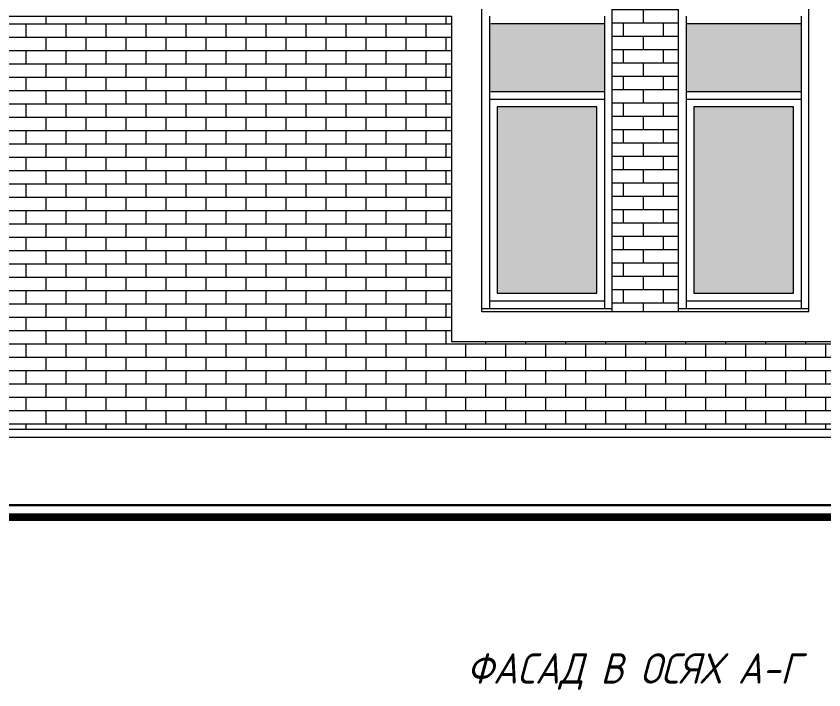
# Model space of a CAD drawing. Header units: millimetres. Extents: x 54 to 1314, y 20 to 614.
# Drawn here: x 327.8 to 381.2, y 137.6 to 182.1 of the extents above; entities that cross this region are included whole.
import ezdxf

# ---------------------------------------------------------------- set-up
doc = ezdxf.new("R2010")
doc.units = ezdxf.units.MM
for name, color, linetype, lineweight in [('A_ОКНА', 4, 'Continuous', 13), ('A_ФАСАД', 30, 'Continuous', 15), ('А_КИРПИЧ ОБЛИЦ.', 250, 'Continuous', 30), ('А_ОБЛИЦОВКА КАМЕНЬ', 211, 'Continuous', 20), ('А_ОКНА', 4, 'Continuous', 13), ('А_ПОЛЫ', 181, 'Continuous', 20), ('А_ШТРИХ.ОКОН', 140, 'Continuous', 9), ('А_ШТУКАТУРКА ФАСАД', 7, 'Continuous', 15), ('ТЕКСТ', 5, 'Continuous', 18)]:
    doc.layers.add(name, color=color, linetype=linetype, lineweight=lineweight)
doc.styles.add('SPDS', font='romans.shx', dxfattribs={"width": 0.85, "oblique": 15})

msp = doc.modelspace()

# ---------------------------------------------------------------- hatches: boundary and pattern name
at = {"layer": 'А_КИРПИЧ ОБЛИЦ.', "lineweight": 9}
h = msp.add_hatch(dxfattribs=at)
h.set_pattern_fill('AR-BRSTD', color=41, scale=0.013, style=0)
h.set_pattern_definition([(0, (564.7659, 148.22), (0, 0.8806434), []), (90, (564.7659, 148.22), (-1.3208, 0.880643), [0.880643, -0.880643])])
h.paths.add_polyline_path([(371.609, 162.62), (371.609, 194.62), (367.209, 194.62), (367.209, 162.62)])
h = msp.add_hatch(dxfattribs=at)
h.set_pattern_fill('AR-BRSTD', color=41, scale=0.013, style=0)
h.set_pattern_definition([(0, (299134.4048, -46894.06874), (0, 0.8806434), []), (90, (299134.4048, -46894.0687), (-1.3208, 0.8806434), [0.8806434, -0.8806434])])
h.paths.add_polyline_path([(415.809, 182.12), (382.209, 182.12), (382.209, 160.62), (356.609, 160.62), (356.609, 182.12), (313.009, 182.12), (313.009, 154.82), (415.809, 154.82)])
at = {"layer": 'А_ШТРИХ.ОКОН', "ltscale": 100}
h = msp.add_hatch(color=256, dxfattribs=at)
h.set_gradient(color1=(116, 208, 231), one_color=1, tint=1, name='INVCURVED')
h.paths.add_polyline_path([(366.209, 176.12), (359.609, 176.12), (359.609, 163.82), (366.209, 163.82)])
h.paths.add_polyline_path([(359.109, 177.12), (366.709, 177.12), (366.709, 181.62), (359.109, 181.62)])
h = msp.add_hatch(color=256, dxfattribs=at)
h.set_gradient(color1=(116, 208, 231), one_color=1, tint=1, name='INVCURVED')
h.paths.add_polyline_path([(379.209, 176.12), (372.609, 176.12), (372.609, 163.82), (379.209, 163.82)])
h.paths.add_polyline_path([(372.109, 177.12), (379.709, 177.12), (379.709, 181.62), (372.109, 181.62)])

# ---------------------------------------------------------------- linework, layer by layer
at = {"layer": 'A_ОКНА'}
for p, q in [((359.109, 182.12), (359.109, 162.82)), ((366.709, 182.12), (366.709, 162.82)), ((372.109, 182.12), (372.109, 162.82)), ((379.709, 182.12), (379.709, 162.82)), ((366.709, 181.62), (359.209, 181.62)), ((379.709, 181.62), (372.109, 181.62)), ((359.109, 163.32), (366.709, 163.32)), ((372.109, 163.32), (379.709, 163.32))]:
    msp.add_line(p, q, dxfattribs=at)
for points in [[(359.609, 176.12), (359.609, 163.82), (366.209, 163.82), (366.209, 176.12)], [(372.609, 176.12), (372.609, 163.82), (379.209, 163.82), (379.209, 176.12)]]:
    msp.add_lwpolyline(points, close=True, dxfattribs=at)
at = {"layer": 'A_ФАСАД'}
for p, q in [((367.209, 162.62), (367.209, 194.62)), ((371.609, 162.62), (371.609, 194.62))]:
    msp.add_line(p, q, dxfattribs=at)
at = {"layer": 'А_ОБЛИЦОВКА КАМЕНЬ'}
for p, q in [((358.609, 162.82), (367.209, 162.82)), ((371.609, 162.82), (380.209, 162.82)), ((280.509, 154.32), (371.301, 154.32)), ((371.101, 154.32), (433.609, 154.32))]:
    msp.add_line(p, q, dxfattribs=at)
at = {"layer": 'А_ОКНА'}
for p, q in [((366.709, 177.12), (359.209, 177.12)), ((379.709, 177.12), (372.109, 177.12)), ((366.709, 176.62), (359.109, 176.62)), ((379.709, 176.62), (372.109, 176.62))]:
    msp.add_line(p, q, dxfattribs=at)
at = {"layer": 'А_ПОЛЫ', "color": 7, "lineweight": 30, "ltscale": 100}
msp.add_line((74.025, 149.82), (469.025, 149.82), dxfattribs=at)
at = {"layer": 'А_ПОЛЫ', "color": 7, "ltscale": 100, "const_width": 0.5}
msp.add_lwpolyline([(74.025, 149.02), (469.025, 149.02)], dxfattribs=at)
at = {"layer": 'А_ШТУКАТУРКА ФАСАД', "color": 7}
for p, q in [((358.609, 162.62), (358.609, 194.62)), ((380.209, 162.62), (380.209, 194.62)), ((358.609, 162.62), (380.209, 162.62))]:
    msp.add_line(p, q, dxfattribs=at)
msp.add_lwpolyline([(308.009, 194.62), (308.009, 182.12), (356.609, 182.12), (356.609, 160.62), (382.209, 160.62), (382.209, 182.12), (420.809, 182.12), (420.809, 194.62)], dxfattribs=at)
msp.add_lwpolyline([(313.009, 154.32), (415.809, 154.32), (415.809, 154.82), (313.009, 154.82)], close=True, dxfattribs=at)

# ---------------------------------------------------------------- texts
at = {"layer": 'ТЕКСТ', "color": 7, "insert": (368.624, 138.827), "char_height": 2, "width": 70.04285, "attachment_point": 5, "style": 'SPDS'}
msp.add_mtext('ФАСАД В ОСЯХ А-Г', dxfattribs=at)

doc.saveas('drawing.dxf')
